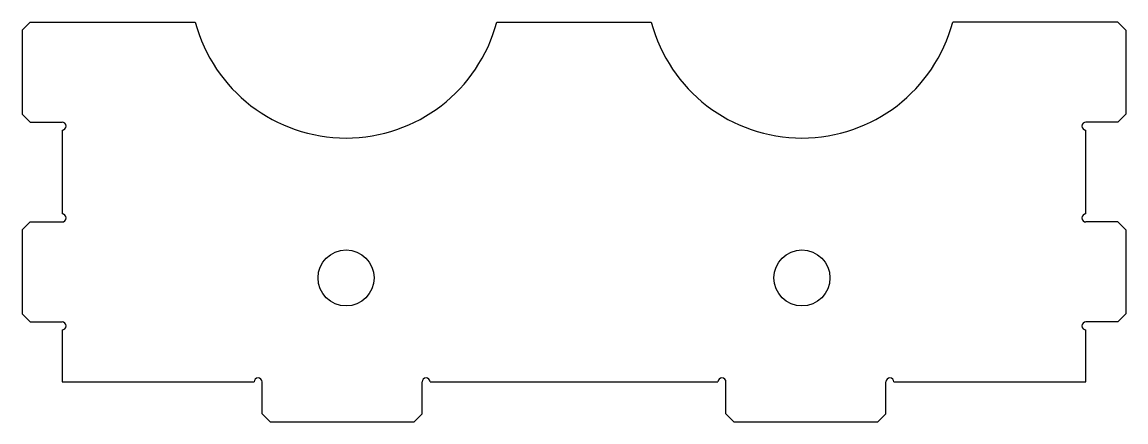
# Model space of a CAD drawing. Extents: x 195 to 471, y 313 to 413.
import ezdxf

# ---------------------------------------------------------------- set-up
doc = ezdxf.new("R2010")
doc.units = 0
doc.linetypes.add('SLD-CONTINUA', pattern=[0])
doc.layers.get('0').update_dxf_attribs({"linetype": 'CONTINUOUS'})

msp = doc.modelspace()

# ---------------------------------------------------------------- linework, layer by layer
at = {"color": 7, "linetype": 'SLD-CONTINUA'}
for p, q in [((196.56, 412.84), (194.56, 410.84)), ((196.56, 412.84), (237.86, 412.84)), ((313.25, 412.84), (351.86, 412.84)), ((468.56, 412.84), (427.25, 412.84)), ((470.56, 410.84), (468.56, 412.84)), ((194.56, 410.84), (194.56, 389.84)), ((470.56, 410.84), (470.56, 389.84)), ((194.56, 389.84), (196.56, 387.84)), ((468.56, 387.84), (470.56, 389.84)), ((196.56, 387.84), (204.56, 387.84)), ((468.56, 387.84), (460.56, 387.84)), ((204.56, 385.84), (204.56, 364.84)), ((460.56, 364.84), (460.56, 385.84)), ((196.56, 362.84), (194.56, 360.84)), ((196.56, 362.84), (204.56, 362.84)), ((468.56, 362.84), (460.56, 362.84)), ((470.56, 360.84), (468.56, 362.84)), ((194.56, 360.84), (194.56, 339.84)), ((470.56, 360.84), (470.56, 339.84)), ((194.56, 339.84), (196.56, 337.84)), ((468.56, 337.84), (470.56, 339.84)), ((196.56, 337.84), (204.56, 337.84)), ((468.56, 337.84), (460.56, 337.84)), ((204.56, 335.84), (204.56, 322.84)), ((460.56, 322.84), (460.56, 335.84)), ((204.56, 322.84), (252.56, 322.84)), ((254.56, 314.84), (254.56, 322.84)), ((294.56, 314.84), (294.56, 322.84)), ((296.56, 322.84), (368.56, 322.84)), ((370.56, 314.84), (370.56, 322.84)), ((410.56, 314.84), (410.56, 322.84)), ((412.56, 322.84), (460.56, 322.84)), ((254.56, 314.84), (256.56, 312.84)), ((292.56, 312.84), (294.56, 314.84)), ((370.56, 314.84), (372.56, 312.84)), ((408.56, 312.84), (410.56, 314.84)), ((256.56, 312.84), (292.56, 312.84)), ((372.56, 312.84), (408.56, 312.84))]:
    msp.add_line(p, q, dxfattribs=at)
for centre in [(275.56, 348.84), (389.56, 348.84)]:
    msp.add_circle(centre, 7, dxfattribs=at)
for centre, radius, start, end in [((275.56, 422.84), 39, 194.8572, 345.1428), ((389.56, 422.84), 39, 194.8572, 345.1428), ((204.56, 386.84), 1, 270, 90), ((460.56, 386.84), 1, 90, 270), ((204.56, 363.84), 1, 270, 90), ((460.56, 363.84), 1, 90, 270), ((204.56, 336.84), 1, 270, 90), ((460.56, 336.84), 1, 90, 270), ((253.56, 322.84), 1, 0, 180), ((295.56, 322.84), 1, 0, 180), ((369.56, 322.84), 1, 0, 180), ((411.56, 322.84), 1, 0, 180)]:
    msp.add_arc(centre, radius, start, end, dxfattribs=at)

doc.saveas('drawing.dxf')
